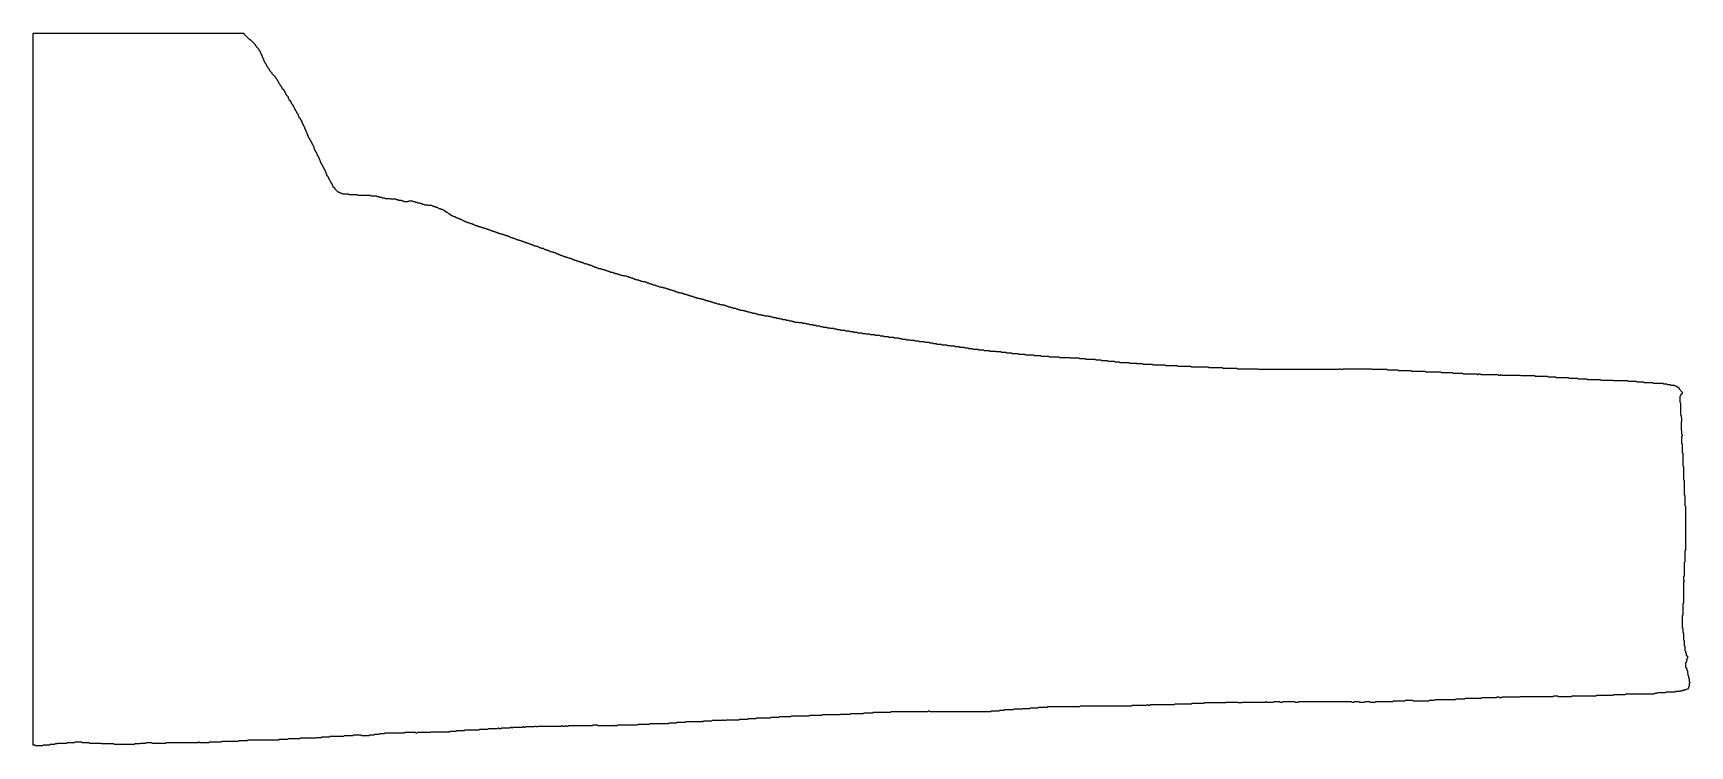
# Model space of a CAD drawing. Header units: metres. Extents: x 0 to 897, y 130 to 516.
import ezdxf

# ---------------------------------------------------------------- set-up
doc = ezdxf.new("R2010")
doc.units = ezdxf.units.M

msp = doc.modelspace()

# ---------------------------------------------------------------- linework, layer by layer
for points in [[(0, 130.55), (0, 516.4), (114.15, 516.4), (114.15, 516.06), (117.22, 512.98), (117.57, 512.98), (120.3, 510.25), (120.3, 509.9), (120.98, 509.22), (120.98, 508.88), (122.01, 507.85), (122.01, 507.51), (122.69, 506.83), (122.69, 506.49), (123.03, 506.15), (123.03, 505.8), (123.37, 505.46), (123.37, 505.12), (123.72, 504.78), (123.72, 504.44), (124.06, 504.09), (124.06, 503.41), (124.4, 503.07), (124.4, 502.73), (124.74, 502.39), (124.74, 501.7), (125.08, 501.36), (125.08, 501.02), (125.43, 500.68), (125.43, 500.34), (126.11, 499.65), (126.11, 499.31), (126.45, 498.97), (126.45, 498.63), (127.13, 497.94), (127.13, 497.6), (127.82, 496.92), (127.82, 496.58), (128.16, 496.23), (128.16, 495.89), (129.18, 494.87), (129.18, 494.53), (131.24, 492.47), (131.24, 492.13), (131.92, 491.45), (131.92, 491.11), (132.6, 490.42), (132.6, 490.08), (132.94, 489.74), (132.94, 489.4), (133.63, 488.72), (133.63, 488.37), (134.31, 487.69), (134.31, 487.35), (134.65, 487.01), (134.65, 486.66), (135.68, 485.64), (135.68, 485.3), (136.36, 484.61), (136.36, 484.27), (136.7, 483.93), (136.7, 483.59), (137.05, 483.25), (137.05, 482.91), (138.07, 481.88), (138.07, 481.2), (138.41, 480.85), (138.41, 480.51), (139.1, 479.83), (139.1, 479.49), (139.78, 478.8), (139.78, 478.46), (140.46, 477.78), (140.46, 477.44), (140.8, 477.1), (140.8, 476.75), (141.15, 476.41), (141.15, 476.07), (141.49, 475.73), (141.49, 475.39), (141.83, 475.04), (141.83, 474.7), (142.51, 474.02), (142.51, 473.68), (142.86, 473.34), (142.86, 472.99), (143.54, 472.31), (143.54, 471.63), (143.88, 471.29), (143.88, 470.94), (144.56, 470.26), (144.56, 469.92), (144.91, 469.58), (144.91, 469.24), (145.59, 468.55), (145.59, 467.87), (145.93, 467.53), (145.93, 467.18), (146.27, 466.84), (146.27, 466.5), (146.61, 466.16), (146.61, 465.82), (146.96, 465.48), (146.96, 464.79), (147.3, 464.45), (147.3, 464.11), (147.64, 463.77), (147.64, 463.08), (147.98, 462.74), (147.98, 462.4), (148.32, 462.06), (148.32, 461.37), (148.67, 461.03), (148.67, 460.69), (149.01, 460.35), (149.01, 460.01), (149.69, 459.32), (149.69, 458.98), (150.03, 458.64), (150.03, 458.3), (150.37, 457.96), (150.37, 457.62), (150.72, 457.27), (150.72, 456.93), (151.06, 456.59), (151.06, 456.25), (151.4, 455.91), (151.4, 455.56), (151.74, 455.22), (151.74, 454.88), (152.08, 454.54), (152.08, 453.86), (152.42, 453.51), (152.42, 453.17), (152.77, 452.83), (152.77, 452.49), (153.11, 452.15), (153.11, 451.81), (153.45, 451.46), (153.45, 451.12), (153.79, 450.78), (153.79, 450.44), (154.13, 450.1), (154.13, 449.75), (154.48, 449.41), (154.48, 449.07), (154.82, 448.73), (154.82, 448.05), (155.16, 447.7), (155.16, 447.36), (155.5, 447.02), (155.5, 446.68), (155.84, 446.34), (155.84, 446), (156.18, 445.65), (156.18, 445.31), (156.53, 444.97), (156.53, 444.63), (156.87, 444.29), (156.87, 443.94), (157.21, 443.6), (157.21, 443.26), (157.55, 442.92), (157.55, 442.58), (157.89, 442.24), (157.89, 441.89), (158.23, 441.55), (158.23, 441.21), (158.58, 440.87), (158.58, 440.53), (158.92, 440.19), (158.92, 439.5), (159.6, 438.82), (159.6, 438.48), (159.94, 438.13), (159.94, 437.79), (160.28, 437.45), (160.28, 437.11), (160.63, 436.77), (160.63, 436.43), (160.97, 436.08), (160.97, 435.74), (161.31, 435.4), (161.31, 435.06), (161.99, 434.38), (161.99, 434.03), (162.34, 433.69), (162.34, 433.35), (163.36, 432.33), (163.36, 431.98), (164.73, 430.62), (165.07, 430.62), (165.41, 430.27), (165.75, 430.27), (166.09, 429.93), (166.44, 429.93), (166.78, 429.59), (167.12, 429.59), (167.46, 429.25), (170.54, 429.25), (170.88, 428.91), (175.32, 428.91), (175.66, 428.57), (182.5, 428.57), (182.84, 428.22), (185.92, 428.22), (186.26, 427.88), (187.28, 427.88), (187.63, 427.54), (188.65, 427.54), (188.99, 427.2), (190.36, 427.2), (190.7, 426.86), (193.09, 426.86), (193.44, 426.52), (196.17, 426.52), (196.51, 426.17), (197.54, 426.17), (197.88, 425.83), (199.25, 425.83), (199.59, 425.49), (200.61, 425.49), (200.95, 425.15), (203, 425.15), (203.35, 425.49), (205.4, 425.49), (205.74, 425.15), (206.76, 425.15), (207.11, 424.81), (207.79, 424.81), (208.13, 424.46), (209.5, 424.46), (209.84, 424.12), (210.52, 424.12), (210.87, 423.78), (211.55, 423.78), (211.89, 423.44), (213.6, 423.44), (213.94, 423.1), (215.65, 423.1), (215.99, 422.76), (216.68, 422.76), (217.02, 422.41)], [(217.02, 422.41), (217.7, 422.41), (218.04, 422.07), (218.73, 422.07), (219.07, 421.73), (219.41, 421.73), (219.75, 421.39), (220.43, 421.39), (220.78, 421.05), (221.46, 421.05), (221.8, 420.71), (222.14, 420.71), (222.49, 420.36), (222.83, 420.36), (223.85, 419.34), (224.19, 419.34), (224.88, 418.65), (225.22, 418.65), (225.9, 417.97), (226.24, 417.97), (226.59, 417.63), (226.93, 417.63), (227.27, 417.29), (227.61, 417.29), (227.95, 416.95), (228.29, 416.95), (228.64, 416.6), (228.98, 416.6), (229.32, 416.26), (230, 416.26), (230.35, 415.92), (230.69, 415.92), (231.03, 415.58), (231.71, 415.58), (232.05, 415.24), (232.4, 415.24), (232.74, 414.9), (233.08, 414.9), (233.42, 414.55), (233.76, 414.55), (234.1, 414.21), (234.79, 414.21), (235.13, 413.87), (235.81, 413.87), (236.16, 413.53), (236.5, 413.53), (236.84, 413.19), (237.52, 413.19), (237.86, 412.84), (238.55, 412.84), (238.89, 412.5), (239.23, 412.5), (239.57, 412.16), (240.26, 412.16), (240.6, 411.82), (241.28, 411.82), (241.62, 411.48), (242.65, 411.48), (242.99, 411.14), (243.67, 411.14), (244.02, 410.79), (244.7, 410.79), (245.04, 410.45), (245.38, 410.45), (245.72, 410.11), (246.41, 410.11), (246.75, 409.77), (247.43, 409.77), (247.78, 409.43), (248.46, 409.43), (248.8, 409.09), (249.48, 409.09), (249.83, 408.74), (250.51, 408.74), (250.85, 408.4), (251.53, 408.4), (251.88, 408.06), (252.56, 408.06), (252.9, 407.72), (253.59, 407.72), (253.93, 407.38), (254.61, 407.38), (254.95, 407.03), (255.64, 407.03), (255.98, 406.69), (256.66, 406.69), (257, 406.35), (257.69, 406.35), (258.03, 406.01), (258.37, 406.01), (258.71, 405.67), (259.4, 405.67), (259.74, 405.33), (260.42, 405.33), (260.76, 404.98), (261.45, 404.98), (261.79, 404.64), (262.47, 404.64), (262.81, 404.3), (263.5, 404.3), (263.84, 403.96), (264.18, 403.96), (264.52, 403.62), (265.2, 403.62), (265.55, 403.28), (266.23, 403.28), (266.57, 402.93), (267.26, 402.93), (267.6, 402.59), (268.28, 402.59), (268.62, 402.25), (269.31, 402.25), (269.65, 401.91), (270.33, 401.91), (270.67, 401.57), (271.01, 401.57), (271.36, 401.23), (272.04, 401.23), (272.38, 400.88), (273.07, 400.88), (273.41, 400.54), (273.75, 400.54), (274.09, 400.2), (274.77, 400.2), (275.12, 399.86), (276.14, 399.86), (276.48, 399.52), (276.82, 399.52), (277.17, 399.17), (277.85, 399.17), (278.19, 398.83), (278.88, 398.83), (279.22, 398.49), (279.56, 398.49), (279.9, 398.15), (280.58, 398.15), (280.93, 397.81), (281.61, 397.81), (281.95, 397.47), (282.63, 397.47), (282.98, 397.12), (283.32, 397.12), (283.66, 396.78), (284.34, 396.78), (284.69, 396.44), (285.03, 396.44), (285.37, 396.1), (286.05, 396.1), (286.39, 395.76), (287.08, 395.76), (287.42, 395.42), (288.1, 395.42), (288.44, 395.07), (289.13, 395.07), (289.47, 394.73), (290.15, 394.73), (290.5, 394.39), (291.18, 394.39), (291.52, 394.05), (291.86, 394.05), (292.2, 393.71), (292.89, 393.71), (293.23, 393.36), (293.91, 393.36), (294.25, 393.02), (294.94, 393.02), (295.28, 392.68), (296.31, 392.68), (296.65, 392.34), (297.33, 392.34), (297.67, 392), (298.01, 392), (298.36, 391.66), (299.04, 391.66), (299.38, 391.31), (300.06, 391.31), (300.41, 390.97), (301.09, 390.97), (301.43, 390.63), (302.11, 390.63), (302.46, 390.29), (303.14, 390.29), (303.48, 389.95), (303.82, 389.95), (304.17, 389.61), (304.85, 389.61), (305.19, 389.26), (305.87, 389.26), (306.22, 388.92), (307.24, 388.92), (307.58, 388.58), (308.27, 388.58), (308.61, 388.24), (309.29, 388.24), (309.63, 387.9), (310.32, 387.9), (310.66, 387.55), (311.34, 387.55), (311.68, 387.21), (312.37, 387.21), (312.71, 386.87), (313.73, 386.87), (314.08, 386.53), (314.76, 386.53), (315.1, 386.19), (316.13, 386.19), (316.47, 385.85), (317.15, 385.85), (317.49, 385.5), (318.52, 385.5), (318.86, 385.16), (319.89, 385.16), (320.23, 384.82), (321.25, 384.82), (321.6, 384.48), (322.28, 384.48), (322.62, 384.14), (323.3, 384.14), (323.65, 383.8), (324.33, 383.8), (324.67, 383.45), (325.35, 383.45), (325.7, 383.11), (326.38, 383.11), (326.72, 382.77), (327.75, 382.77), (328.09, 382.43), (328.77, 382.43), (329.11, 382.09), (329.8, 382.09), (330.14, 381.74), (331.16, 381.74), (331.51, 381.4), (332.19, 381.4), (332.53, 381.06), (333.21, 381.06), (333.56, 380.72), (334.24, 380.72), (334.58, 380.38), (335.27, 380.38), (335.61, 380.04), (336.63, 380.04), (336.97, 379.69), (337.66, 379.69), (338, 379.35), (338.68, 379.35), (339.02, 379.01), (339.71, 379.01), (340.05, 378.67), (341.08, 378.67), (341.42, 378.33), (342.44, 378.33), (342.78, 377.99), (343.47, 377.99), (343.81, 377.64), (344.49, 377.64), (344.83, 377.3), (345.86, 377.3), (346.2, 376.96), (346.89, 376.96), (347.23, 376.62), (347.91, 376.62), (348.25, 376.28), (348.94, 376.28), (349.28, 375.93), (349.96, 375.93), (350.3, 375.59), (351.33, 375.59), (351.67, 375.25), (352.35, 375.25), (352.7, 374.91), (353.72, 374.91), (354.06, 374.57), (354.75, 374.57), (355.09, 374.23), (355.77, 374.23), (356.11, 373.88), (357.14, 373.88), (357.48, 373.54), (358.16, 373.54), (358.51, 373.2), (359.19, 373.2), (359.53, 372.86), (360.56, 372.86), (360.9, 372.52), (361.58, 372.52), (361.92, 372.18), (362.95, 372.18), (363.29, 371.83), (363.97, 371.83), (364.32, 371.49), (365.34, 371.49), (365.68, 371.15), (366.71, 371.15), (367.05, 370.81), (367.73, 370.81), (368.07, 370.47), (368.76, 370.47), (369.1, 370.12), (370.12, 370.12), (370.47, 369.78), (371.49, 369.78), (371.83, 369.44), (372.86, 369.44), (373.2, 369.1), (374.23, 369.1), (374.57, 368.76), (375.25, 368.76), (375.59, 368.42), (376.28, 368.42), (376.62, 368.07), (377.64, 368.07), (377.99, 367.73), (378.67, 367.73), (379.01, 367.39), (380.38, 367.39), (380.72, 367.05), (381.4, 367.05), (381.74, 366.71), (382.43, 366.71), (382.77, 366.37), (384.14, 366.37), (384.48, 366.02), (385.16, 366.02), (385.5, 365.68), (386.53, 365.68), (386.87, 365.34), (387.9, 365.34), (388.24, 365), (389.26, 365), (389.61, 364.66), (390.97, 364.66), (391.31, 364.32), (392.34, 364.32), (392.68, 363.97), (394.05, 363.97), (394.39, 363.63), (395.76, 363.63), (396.1, 363.29), (397.81, 363.29), (398.15, 362.95), (399.17, 362.95), (399.52, 362.61), (400.54, 362.61), (400.88, 362.26), (402.25, 362.26), (402.59, 361.92), (403.96, 361.92), (404.3, 361.58), (405.67, 361.58), (406.01, 361.24), (407.38, 361.24), (407.72, 360.9), (409.09, 360.9), (409.43, 360.56), (410.79, 360.56), (411.14, 360.21), (412.16, 360.21), (412.5, 359.87), (414.21, 359.87), (414.55, 359.53), (416.26, 359.53), (416.6, 359.19), (418.31, 359.19), (418.65, 358.85), (420.02, 358.85), (420.36, 358.51), (422.07, 358.51), (422.41, 358.16), (423.78, 358.16), (424.12, 357.82), (425.83, 357.82), (426.17, 357.48), (427.54, 357.48), (427.88, 357.14), (429.59, 357.14), (429.93, 356.8), (431.3, 356.8), (431.64, 356.45), (433.35, 356.45), (433.69, 356.11), (435.06, 356.11), (435.4, 355.77), (437.11, 355.77), (437.45, 355.43), (439.5, 355.43), (439.84, 355.09), (441.89, 355.09), (442.24, 354.75), (443.94, 354.75), (444.29, 354.4), (446, 354.4), (446.34, 354.06), (448.73, 354.06), (449.07, 353.72), (450.78, 353.72), (451.12, 353.38), (452.83, 353.38), (453.17, 353.04), (455.56, 353.04), (455.91, 352.7), (458.3, 352.7), (458.64, 352.35), (460.35, 352.35), (460.69, 352.01), (463.08, 352.01), (463.43, 351.67), (465.82, 351.67), (466.16, 351.33), (468.55, 351.33), (468.89, 350.99), (470.26, 350.99), (470.6, 350.64), (472.65, 350.64), (472.99, 350.3), (474.7, 350.3), (475.04, 349.96), (477.1, 349.96), (477.44, 349.62), (479.49, 349.62), (479.83, 349.28), (482.56, 349.28), (482.91, 348.94), (484.96, 348.94), (485.3, 348.59), (487.01, 348.59), (487.35, 348.25), (489.06, 348.25), (489.4, 347.91), (491.79, 347.91), (492.13, 347.57), (494.87, 347.57), (495.21, 347.23), (496.58, 347.23), (496.92, 346.89), (498.97, 346.89), (499.31, 346.54), (501.36, 346.54), (501.7, 346.2), (504.09, 346.2), (504.44, 345.86), (506.15, 345.86), (506.49, 345.52), (508.54, 345.52), (508.88, 345.18), (511.61, 345.18), (511.95, 344.83), (514.69, 344.83), (515.03, 344.49), (517.76, 344.49), (518.11, 344.15), (521.18, 344.15), (521.52, 343.81), (523.92, 343.81), (524.26, 343.47), (526.65, 343.47), (526.99, 343.13), (529.73, 343.13), (530.07, 342.78), (533.14, 342.78), (533.49, 342.44), (536.56, 342.44), (536.9, 342.1), (537.25, 342.44), (537.59, 342.1), (541.69, 342.1), (542.03, 341.76), (545.45, 341.76), (545.79, 341.42), (549.89, 341.42), (550.23, 341.08), (555.36, 341.08), (555.7, 340.73), (561.17, 340.73), (561.51, 340.39), (566.29, 340.39), (566.64, 340.05), (569.71, 340.05), (570.05, 339.71), (575.18, 339.71), (575.52, 339.37), (578.26, 339.37), (578.6, 339.02), (581.67, 339.02), (582.02, 338.68), (585.43, 338.68), (585.77, 338.34), (588.17, 338.34), (588.51, 338), (593.29, 338), (593.64, 337.66), (597.39, 337.66), (597.74, 337.32), (600.81, 337.32), (601.15, 336.97), (605.94, 336.97), (606.28, 336.63), (612.77, 336.63), (613.12, 336.29), (619.27, 336.29), (619.61, 335.95), (626.79, 335.95), (627.13, 335.61), (636.36, 335.61), (636.7, 335.27), (643.87, 335.27), (644.22, 334.92), (651.73, 334.92), (652.08, 334.58), (663.01, 334.58), (663.35, 334.24), (707.1, 334.24), (707.44, 334.58), (707.78, 334.58), (708.12, 334.24), (709.15, 334.24), (709.49, 334.58), (724.53, 334.58), (724.87, 334.24), (733.07, 334.24), (733.41, 333.9), (738.88, 333.9), (739.22, 333.56), (746.06, 333.56), (746.4, 333.21), (753.58, 333.21), (753.92, 332.87), (762.12, 332.87), (762.46, 332.53), (768.62, 332.53), (768.96, 332.19), (774.08, 332.19), (774.43, 331.85), (781.6, 331.85), (781.94, 331.51), (782.29, 331.51), (782.63, 331.85), (783.65, 331.85), (784, 331.51), (793.22, 331.51), (793.56, 331.16), (794.59, 331.16), (794.93, 331.51), (795.27, 331.16), (805.18, 331.16), (805.53, 330.82), (813.04, 330.82), (813.39, 330.48), (819.88, 330.48), (820.22, 330.14), (824.32, 330.14), (824.66, 329.8), (831.16, 329.8), (831.5, 329.46), (836.28, 329.46), (836.63, 329.11), (841.41, 329.11), (841.75, 328.77), (848.59, 328.77), (848.93, 328.43), (855.42, 328.43), (855.76, 328.09), (863.28, 328.09), (863.62, 327.75), (868.07, 327.75), (868.41, 327.41), (871.83, 327.41), (872.17, 327.06), (876.95, 327.06), (877.3, 326.72), (882.42, 326.72), (882.76, 326.38), (884.47, 326.38), (884.81, 326.04), (886.52, 326.04), (886.86, 325.7), (888.57, 325.7), (888.92, 325.35), (889.6, 325.35), (889.94, 325.01), (890.28, 325.01), (891.31, 323.99), (891.31, 323.65), (893.02, 321.94), (893.02, 320.91), (892.67, 320.91), (891.99, 320.23), (891.99, 319.89), (891.65, 319.54), (891.65, 316.47), (891.99, 316.13), (891.99, 309.63), (892.33, 309.29), (892.33, 308.27), (892.67, 307.92), (892.67, 306.22), (892.33, 305.87), (892.33, 301.43), (892.67, 301.09), (892.67, 299.04), (893.02, 298.7), (893.02, 298.01), (892.67, 297.67), (892.67, 294.25), (893.02, 293.91), (893.02, 289.13), (893.36, 288.79), (893.36, 281.95), (893.7, 281.61), (893.7, 274.43), (894.04, 274.09), (894.04, 266.23), (894.38, 265.89), (894.38, 260.42), (894.72, 260.08), (894.72, 236.16), (894.38, 235.81), (894.38, 230), (894.04, 229.66), (894.04, 222.14), (893.7, 221.8), (893.7, 220.09), (894.04, 219.75), (894.04, 219.41), (893.7, 219.07), (893.7, 207.45), (893.36, 207.11), (893.36, 200.95), (893.02, 200.61), (893.02, 194.12), (893.36, 193.78), (893.36, 191.73), (893.7, 191.39), (893.7, 187.63), (894.04, 187.28), (894.04, 184.55), (894.38, 184.21), (894.38, 181.82), (894.72, 181.47), (894.72, 180.79), (895.07, 180.45), (895.07, 179.42), (895.75, 178.74), (895.75, 177.71), (895.41, 177.37), (895.41, 176.35), (895.07, 176.01), (895.07, 175.32), (894.72, 174.98), (894.72, 172.93), (895.07, 172.59), (895.07, 172.25), (895.41, 171.9), (895.41, 171.22), (895.75, 170.88), (895.75, 169.85), (896.09, 169.51), (896.09, 168.49), (896.43, 168.15), (896.43, 167.12), (896.78, 166.78), (896.78, 165.07), (897.12, 164.73), (897.12, 164.39), (896.78, 164.04), (896.78, 162.34), (896.43, 161.99), (896.43, 161.65), (895.75, 160.97), (895.41, 160.97), (895.07, 160.63), (894.38, 160.63), (894.04, 160.28), (893.02, 160.28), (892.67, 159.94), (891.65, 159.94), (891.31, 159.6), (889.26, 159.6), (888.92, 159.26), (884.13, 159.26), (883.79, 158.92), (879.35, 158.92), (879, 158.58), (877.98, 158.58), (877.64, 158.23), (862.26, 158.23), (861.92, 157.89), (855.76, 157.89), (855.42, 157.55), (846.54, 157.55), (846.2, 157.21), (833.21, 157.21), (832.87, 156.87), (826.03, 156.87), (825.69, 157.21), (823.3, 157.21), (822.96, 156.87), (805.18, 156.87), (804.84, 156.53), (795.27, 156.53), (794.93, 156.18), (794.25, 156.18), (793.91, 156.53), (792.54, 156.53), (792.2, 156.18), (784.34, 156.18), (784, 155.84), (775.45, 155.84), (775.11, 155.5), (770.32, 155.5), (769.98, 155.16), (759.05, 155.16), (758.7, 154.82), (755.97, 154.82), (755.63, 154.48), (747.43, 154.48), (747.09, 154.82), (742.98, 154.82), (742.64, 154.48), (736.49, 154.48), (736.15, 154.13), (726.92, 154.13), (726.58, 153.79), (724.19, 153.79), (723.85, 154.13), (721.11, 154.13), (720.77, 153.79), (718.38, 153.79), (718.04, 154.13), (715.3, 154.13), (714.96, 153.79), (714.28, 153.79), (713.93, 154.13), (685.23, 154.13), (684.88, 153.79), (683.52, 153.79), (683.18, 154.13), (676.68, 154.13), (676.34, 153.79), (675.32, 153.79), (674.97, 154.13), (671.9, 154.13), (671.56, 153.79), (668.14, 153.79), (667.8, 154.13), (667.46, 154.13), (667.11, 153.79), (654.81, 153.79), (654.47, 153.45), (652.76, 153.45), (652.42, 153.79), (645.92, 153.79), (645.58, 153.45), (634.3, 153.45), (633.96, 153.11), (627.47, 153.11), (627.13, 152.77), (618.24, 152.77), (617.9, 152.42), (604.91, 152.42), (604.57, 152.08), (603.89, 152.08), (603.55, 152.42), (603.2, 152.42), (602.86, 152.08), (595, 152.08), (594.66, 151.74), (566.98, 151.74), (566.64, 151.4), (549.21, 151.4), (548.86, 151.06), (544.42, 151.06), (544.08, 150.72), (539.98, 150.72), (539.64, 150.37), (535.88, 150.37), (535.54, 150.03), (531.09, 150.03), (530.75, 149.69), (525.97, 149.69), (525.63, 149.35), (523.23, 149.35), (522.89, 149.01), (518.79, 149.01), (518.45, 148.67), (485.64, 148.67), (485.3, 149.01), (484.61, 149.01), (484.27, 148.67), (464.45, 148.67), (464.11, 148.32), (454.88, 148.32), (454.54, 147.98), (449.75, 147.98), (449.41, 147.64), (442.58, 147.64), (442.24, 147.3), (437.11, 147.3), (436.77, 146.96), (427.2, 146.96), (426.86, 146.61), (420.36, 146.61), (420.02, 146.27), (410.45, 146.27), (410.11, 145.93), (403.96, 145.93), (403.62, 145.59), (399.52, 145.59), (399.17, 145.25), (391.66, 145.25), (391.31, 144.91), (387.21, 144.91), (386.87, 144.56), (382.43, 144.56), (382.09, 144.22), (375.25, 144.22), (374.91, 143.88), (374.23, 143.88), (373.88, 144.22), (373.54, 144.22), (373.2, 143.88), (367.73, 143.88), (367.39, 143.54), (362.95, 143.54), (362.61, 143.2), (362.26, 143.2), (361.92, 143.54), (361.58, 143.2), (353.38, 143.2), (353.04, 142.86), (348.59, 142.86), (348.25, 142.51), (344.15, 142.51), (343.81, 142.17), (333.9, 142.17), (333.56, 141.83), (327.41, 141.83), (327.06, 141.49), (316.47, 141.49), (316.13, 141.15), (314.76, 141.15), (314.42, 141.49), (314.08, 141.15), (305.87, 141.15), (305.53, 141.49), (303.14, 141.49), (302.8, 141.15), (289.81, 141.15), (289.47, 140.8), (288.79, 140.8), (288.44, 141.15), (288.1, 141.15), (287.76, 140.8), (286.74, 140.8), (286.39, 141.15), (286.05, 141.15), (285.71, 140.8), (273.41, 140.8), (273.07, 140.46), (272.72, 140.46), (272.38, 140.8), (271.7, 140.8), (271.36, 140.46), (266.57, 140.46), (266.23, 140.12), (265.89, 140.12), (265.55, 140.46), (265.2, 140.46), (264.86, 140.12), (259.74, 140.12), (259.4, 139.78), (259.05, 140.12), (258.37, 140.12), (258.03, 139.78), (253.59, 139.78), (253.24, 139.44), (252.56, 139.44), (252.22, 139.78), (251.88, 139.78), (251.53, 139.44), (246.41, 139.44), (246.07, 139.1), (241.62, 139.1), (241.28, 138.75), (233.76, 138.75), (233.42, 138.41), (229.32, 138.41), (228.98, 138.07), (225.9, 138.07), (225.56, 137.73), (225.22, 137.73), (224.88, 138.07), (224.54, 137.73), (215.31, 137.73), (214.97, 137.39), (208.13, 137.39), (207.79, 137.05), (207.45, 137.05), (207.11, 137.39), (201.3, 137.39), (200.95, 137.05), (190.36, 137.05), (190.02, 136.7), (187.63, 136.7), (187.28, 136.36), (184.89, 136.36), (184.55, 136.02), (182.16, 136.02), (181.82, 135.68), (178.06, 135.68), (177.71, 136.02), (173.27, 136.02), (172.93, 135.68), (168.49, 135.68), (168.15, 135.34), (160.63, 135.34), (160.28, 134.99), (156.18, 134.99), (155.84, 134.65), (153.45, 134.65), (153.11, 134.31), (144.56, 134.31), (144.22, 133.97), (138.07, 133.97), (137.73, 133.63), (133.29, 133.63), (132.94, 133.29), (116.2, 133.29), (115.86, 132.94), (111.41, 132.94), (111.07, 132.6), (102.19, 132.6), (101.84, 132.26), (95.35, 132.26), (95.01, 131.92), (90.22, 131.92), (89.88, 132.26), (89.54, 132.26), (89.2, 131.92), (72.11, 131.92), (71.77, 131.58), (64.59, 131.58), (64.25, 131.92), (61.17, 131.92), (60.83, 131.58), (58.1, 131.58), (57.76, 131.24), (55.02, 131.24), (54.68, 130.89), (44.09, 130.89), (43.75, 131.24), (37.25, 131.24), (36.91, 131.58), (30.76, 131.58), (30.42, 131.92), (26.66, 131.92), (26.32, 132.26), (22.56, 132.26), (22.21, 131.92), (18.45, 131.92), (18.11, 131.58), (13.33, 131.58), (12.99, 131.24), (11.96, 131.24), (11.62, 130.89), (9.23, 130.89), (8.89, 130.55), (5.47, 130.55), (5.13, 130.21), (1.37, 130.21), (1.03, 130.55), (0, 130.55)]]:
    msp.add_lwpolyline(points)

doc.saveas('drawing.dxf')
